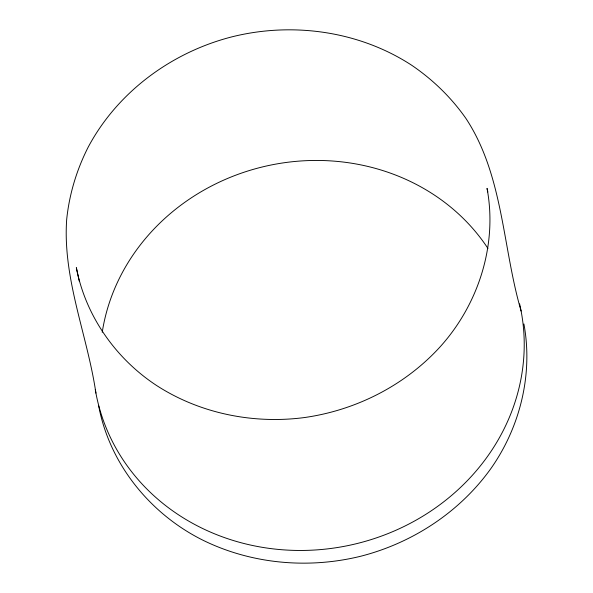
<?xml version="1.0" encoding="UTF-8"?>
<svg xmlns="http://www.w3.org/2000/svg" width="593" height="593" viewBox="0 0 593 593"><rect width="100%" height="100%" fill="white"/><g stroke="black" fill="none" stroke-linecap="round" stroke-linejoin="round"><path stroke-width="0.89" d="M98.712 406.027C109.72 464.549 150.881 514.731 203.962 540.712C252.462 564.232 308.968 569.08 361.137 556.138C412.958 542.765 460.22 511.752 491.308 467.966C520.261 426.508 533.151 373.931 523.908 323.971M521.114 311.043C502.427 247.318 503.479 175.409 465.898 118.4C451.243 97.474 432.764 79.558 411.646 65.223C359.099 30.955 292.393 21.711 231.863 36.862C171.696 52.243 117.562 91.952 88.209 147.101C76.705 169.724 69.285 194.207 66.683 219.469C62.51 278.777 87.43 335.223 95.918 393.1M487.824 191.991L487.038 188.374C497.705 245.079 478.277 304.824 439.791 347.201C404.559 385.687 355.585 410.43 304.031 417.605C252.929 424.217 199.537 413.432 156.167 385.228C115.524 358.372 85.533 315.684 76.341 267.628L79.277 281.215M519.601 303.853A216.527 197.499 -12.2 0 1 347.046 545.782A216.527 197.499 -12.2 0 1 95.273 389.482M102.233 332.265A209.151 190.768 -12.2 0 1 267.962 165.662A209.151 190.768 -12.2 0 1 487.943 248.445"/></g></svg>
